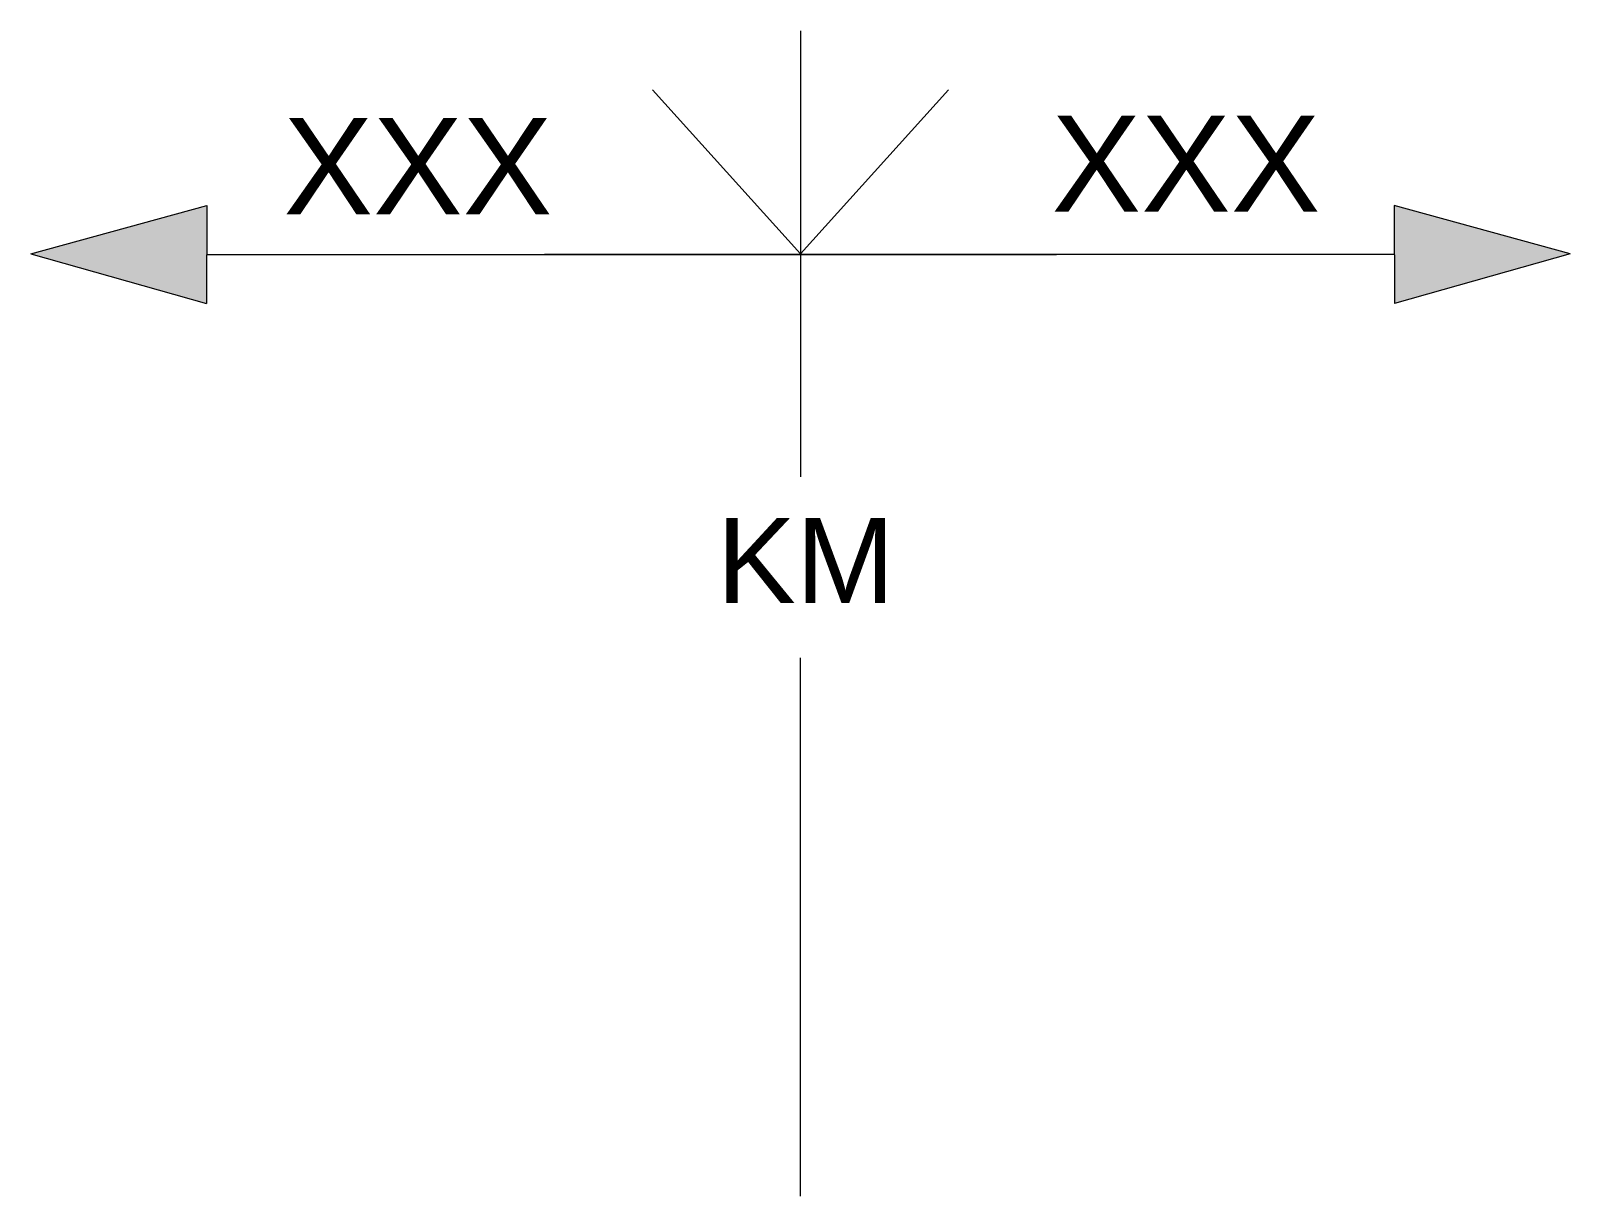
# Model space of a CAD drawing. Header units: inches. Extents: x -20 to 20, y 0 to 30.3.
import ezdxf
from ezdxf.enums import TextEntityAlignment as Align

# ---------------------------------------------------------------- set-up
doc = ezdxf.new("R2010")
doc.units = ezdxf.units.IN
doc.header["$MEASUREMENT"] = 0
doc.styles.add('arial', font='ARIAL.TTF')

msp = doc.modelspace()

# ---------------------------------------------------------------- hatches: boundary and pattern name
h = msp.add_hatch(color=256)
h.paths.add_polyline_path([(-20, 24.476), (-15.423, 25.734), (-15.427, 24.459)])
h.paths.add_polyline_path([(-20, 24.476), (-15.427, 24.459), (-15.432, 23.185)])
h = msp.add_hatch(color=256)
h.paths.add_polyline_path([(20, 24.476), (15.423, 25.734), (15.427, 24.459)])
h.paths.add_polyline_path([(20, 24.476), (15.427, 24.459), (15.432, 23.185)])

# ---------------------------------------------------------------- linework, layer by layer
for p, q in [((0, 30.268), (0, 18.684)), ((0, 24.476), (-3.849, 28.734)), ((0, 24.476), (3.849, 28.734)), ((-20, 24.476), (-15.423, 25.734)), ((-15.423, 25.734), (-15.432, 23.185)), ((20, 24.476), (15.423, 25.734)), ((15.423, 25.734), (15.432, 23.185)), ((-20, 24.476), (-15.432, 23.185)), ((-15.427, 24.459), (6.648, 24.459)), ((15.427, 24.459), (-6.648, 24.459)), ((20, 24.476), (15.432, 23.185)), ((0, 0), (0, 13.985))]:
    msp.add_line(p, q)

# ---------------------------------------------------------------- texts
at = {"style": 'arial'}
for tag, height, p in [('XXX', 2.5, (-9.942, 26.75)), ('XXX', 2.5, (10.016, 26.818)), ('KM', 2.206, (0.134, 16.509))]:
    msp.add_attdef(tag, text='', height=height, dxfattribs=at).set_placement(p, align=Align.MIDDLE_CENTER)

doc.saveas('drawing.dxf')
